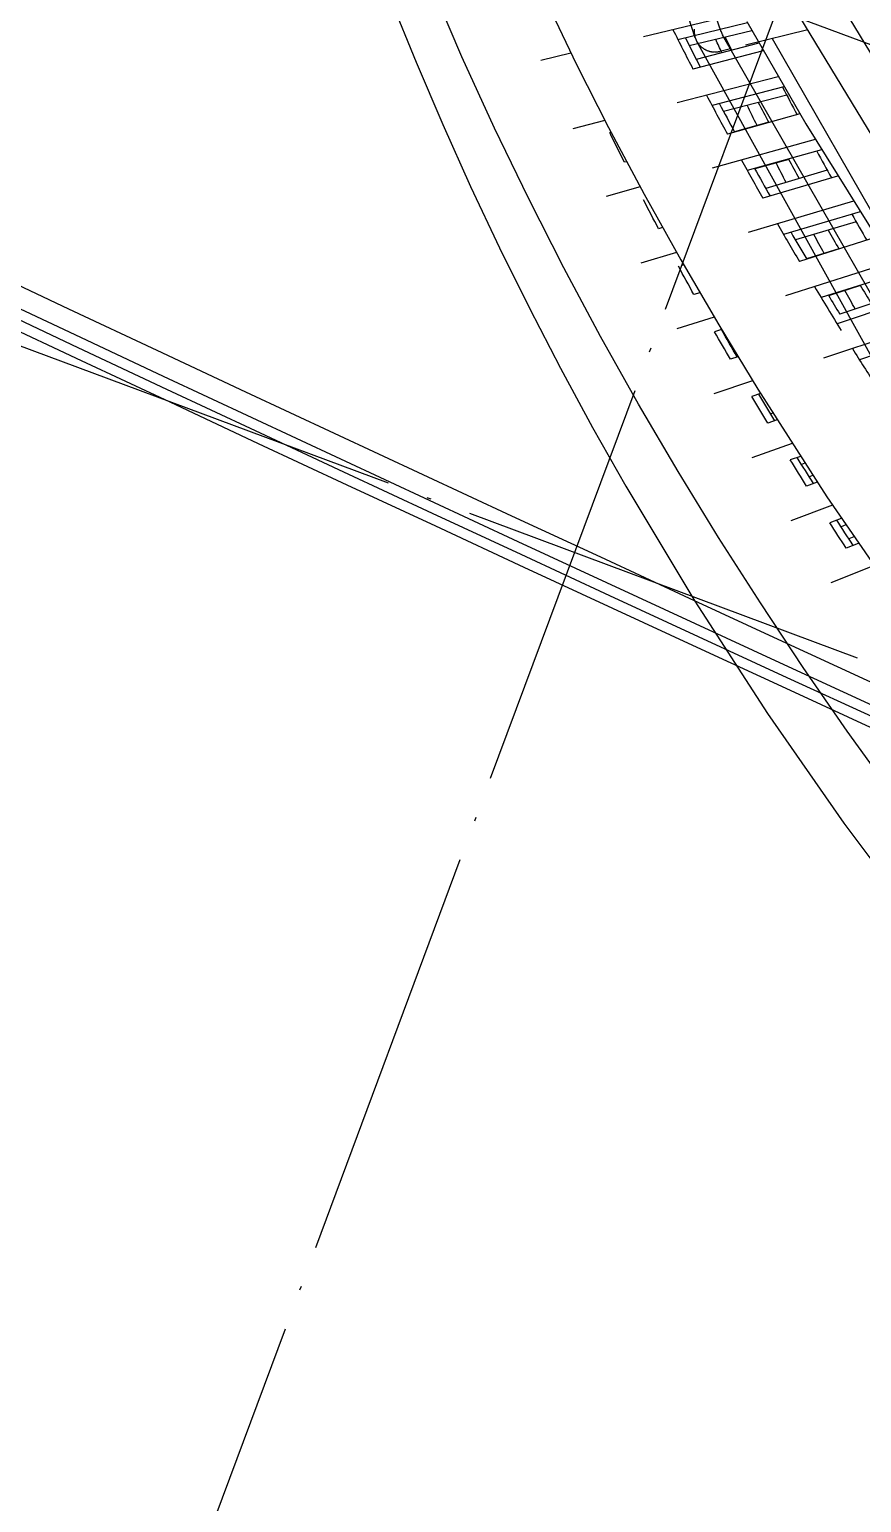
# Model space of a CAD drawing. Header units: millimetres. Extents: x 600121811 to 600690586, y 3472921280 to 3473279938.
# Drawn here: x 600355353 to 600359374, y 3473065079 to 3473072200 of the extents above; entities that cross this region are included whole.
import ezdxf

# ---------------------------------------------------------------- set-up
doc = ezdxf.new("R2010")
doc.units = ezdxf.units.MM
doc.header["$LTSCALE"] = 1000
doc.linetypes.add('AX-MALL-GIRD-200$0$DOTE', pattern=[2.42, 2, -0.2, 0.02, -0.2])
for name, color, linetype in [('AX-MALL-GIRD-200$0$A-Grid', 222, 'AX-MALL-GIRD-200$0$DOTE'), ('AX-MALL-GJ-200$0$A-Anno-Note', 241, 'CONTINUOUS'), ('AX-MALL-WALL-GJ$0$A-Detl-Patt', 8, 'CONTINUOUS'), ('AX-MALL-WALL-GJ$0$A-SEE', 254, 'CONTINUOUS'), ('AX-MALL-WALL-GJ$0$A-Wall-Fnsh', 152, 'CONTINUOUS'), ('AX-MALL-WALL-GJ$0$主梁', 30, 'CONTINUOUS')]:
    doc.layers.add(name, color=color, linetype=linetype)
doc.layers.add('AX-MALL-WALL-GJ$0$M-AUX-TO-ARCH', color=1, linetype='CONTINUOUS', plot=False)

# ---------------------------------------------------------------- blocks, each defined once
blk = doc.blocks.new('AX-MALL-GIRD-200')
at = {"layer": 'AX-MALL-GIRD-200$0$A-Grid'}
for p, q in [((600393760, 3473165698.3), (600355030.5, 3473061734.6)), ((600215588.6, 3473125707.5), (600573484.6, 3472992380.8)), ((600214611.2, 3473123083.7), (600572507.2, 3472989756.9))]:
    blk.add_line(p, q, dxfattribs=at)
blk = doc.blocks.new('AX-MALL-WALL-GJ$0$A$C5469763B')
at = {"layer": 'AX-MALL-WALL-GJ$0$A-Detl-Patt'}
for points in [[(-236483.9, 2426, 0.055992), (-115679.2, 1194.4, -0.091487), (-108806.4, 637.9, 0.199165), (-91862.7, 2851.9, -0.091487), (-85363.6, 5155.6, 0.010002), (-64059.8, 8992.3, -0.645417), (-62996.9, 7511.9), (-63092.4, 7346.4)], [(-236398.5, 2314.7, 0.055947), (-115669.1, 1094.9, -0.091487), (-108832.4, 541.4, 0.199165), (-91812.8, 2765.2, -0.091487), (-85347.9, 5056.8, 0.010002), (-64040.2, 8894.3, -0.645417), (-63083.5, 7561.9), (-63129, 7483.1), (-63042.4, 7433.1)], [(-236355.3, 2259.1, 0.055924), (-115664, 1045.2, -0.091487), (-108845.4, 493.1, 0.199165), (-91787.8, 2721.9, -0.091487), (-85340, 5007.4, 0.010002), (-64030.3, 8845.2, -0.645417), (-63126.8, 7586.9), (-63197.3, 7464.7), (-63067.4, 7389.7)], [(-236312.2, 2203.4, 0.055901), (-115658.9, 995.4, -0.091487), (-108858.4, 444.8, 0.199165), (-91762.8, 2678.6, -0.091487), (-85332.1, 4958.1, 0.010002), (-64020.5, 8796.2, -0.645417), (-63170.1, 7611.9), (-63265.6, 7446.4)]]:
    blk.add_lwpolyline(points, format="xyb", dxfattribs=at)
blk = doc.blocks.new('AX-MALL-WALL-GJ$0$fewrgerhgrhtrh')
at = {"layer": 'AX-MALL-WALL-GJ$0$主梁'}
for p, q in [((-16449.8, -8706.8), (-18328.2, -6333.6)), ((-16342.3, -8636.2), (-18272.2, -6309.1)), ((-15779.9, -8362.4), (-13670.8, -10031.1)), ((-13727.6, -10241.1), (-16010.6, -8434.9)), ((-15953, -8480.5), (-16209, -8655)), ((-16099.5, -8580.4), (-13995, -10331.9)), ((-16467.8, -8669.9), (-16467.2, -8672.2)), ((-16467.2, -8672.2), (-16466.5, -8674.5)), ((-16466.5, -8674.5), (-16465.7, -8676.9)), ((-16465.7, -8676.9), (-16464.9, -8679.2)), ((-16464.9, -8679.2), (-16464, -8681.5)), ((-16464, -8681.5), (-16463.1, -8683.8)), ((-16463.1, -8683.8), (-16462, -8686.1)), ((-16462, -8686.1), (-16461, -8688.3)), ((-14055.4, -10541.9), (-16329.3, -8649.3)), ((-16461, -8688.3), (-16459.8, -8690.6)), ((-16459.8, -8690.6), (-16458.6, -8692.8)), ((-16458.6, -8692.8), (-16457.4, -8695)), ((-16457.4, -8695), (-16456.1, -8697.2)), ((-16456.1, -8697.2), (-16454.7, -8699.4)), ((-16454.7, -8699.4), (-16453.2, -8701.5)), ((-16453.2, -8701.5), (-16451.8, -8703.6)), ((-16451.8, -8703.6), (-16450.2, -8705.6)), ((-16450.2, -8705.6), (-16448.6, -8707.7)), ((-16448.6, -8707.7), (-16446.9, -8709.7)), ((-16446.9, -8709.7), (-16445.2, -8711.6)), ((-16445.2, -8711.6), (-16443.5, -8713.5)), ((-16443.5, -8713.5), (-16441.7, -8715.3)), ((-16441.7, -8715.3), (-16439.8, -8717.1)), ((-16439.8, -8717.1), (-16437.9, -8718.9)), ((-16437.9, -8718.9), (-16436, -8720.6)), ((-14178.9, -10654.6), (-16436.5, -8720.7)), ((-16436, -8720.6), (-16434, -8722.3)), ((-16434, -8722.3), (-16432, -8723.9)), ((-16432, -8723.9), (-16429.9, -8725.4)), ((-16429.9, -8725.4), (-16427.8, -8726.9)), ((-16427.8, -8726.9), (-16425.7, -8728.3)), ((-16425.7, -8728.3), (-16423.5, -8729.7)), ((-16423.5, -8729.7), (-16421.3, -8731)), ((-16421.3, -8731), (-16419.1, -8732.2)), ((-16419.1, -8732.2), (-16416.9, -8733.4)), ((-16416.9, -8733.4), (-16414.6, -8734.6)), ((-16414.6, -8734.6), (-16412.4, -8735.6)), ((-16412.4, -8735.6), (-16410.1, -8736.6)), ((-16410.1, -8736.6), (-16407.8, -8737.6)), ((-16407.8, -8737.6), (-16405.5, -8738.5)), ((-16405.5, -8738.5), (-16403.2, -8739.3)), ((-16403.2, -8739.3), (-16400.8, -8740)), ((-16400.8, -8740), (-16398.5, -8740.7)), ((-16398.5, -8740.7), (-16396.2, -8741.4)), ((-16396.2, -8741.4), (-16393.8, -8742)), ((-16393.8, -8742), (-16391.5, -8742.5)), ((-16391.5, -8742.5), (-16389.2, -8742.9)), ((-16389.2, -8742.9), (-16386.9, -8743.3)), ((-16386.9, -8743.3), (-16384.6, -8743.7)), ((-16384.6, -8743.7), (-16382.3, -8744)), ((-16382.3, -8744), (-16380, -8744.2)), ((-16380, -8744.2), (-16377.7, -8744.4)), ((-16377.7, -8744.4), (-16375.5, -8744.5)), ((-16375.5, -8744.5), (-16373.3, -8744.6)), ((-16373.3, -8744.6), (-16371, -8744.6)), ((-16371, -8744.6), (-16367.6, -8744.5)), ((-16367.6, -8744.5), (-16364.2, -8744.4)), ((-16364.2, -8744.4), (-16362.4, -8744.2)), ((-16362.4, -8744.2), (-16360.7, -8744.1)), ((-16360.7, -8744.1), (-16358.9, -8743.8)), ((-16358.9, -8743.8), (-16357.1, -8743.6)), ((-16357.1, -8743.6), (-16355.3, -8743.3)), ((-16355.3, -8743.3), (-16353.6, -8743)), ((-16353.6, -8743), (-16351.8, -8742.7)), ((-16351.8, -8742.7), (-16350, -8742.3)), ((-16350, -8742.3), (-16348.2, -8741.9)), ((-16348.2, -8741.9), (-16346.4, -8741.5)), ((-16346.4, -8741.5), (-16344.6, -8741)), ((-16344.6, -8741), (-16342.8, -8740.5)), ((-16342.8, -8740.5), (-16341, -8740)), ((-16341, -8740), (-16339.2, -8739.4)), ((-16339.2, -8739.4), (-16337.4, -8738.8)), ((-16337.4, -8738.8), (-16335.7, -8738.1)), ((-16335.7, -8738.1), (-16333.9, -8737.4)), ((-16333.9, -8737.4), (-16332.1, -8736.7)), ((-16332.1, -8736.7), (-16330.4, -8735.9)), ((-16330.4, -8735.9), (-16328.6, -8735.1)), ((-16328.6, -8735.1), (-16326.9, -8734.2)), ((-16326.9, -8734.2), (-16325.1, -8733.4)), ((-16325.1, -8733.4), (-16323.4, -8732.5)), ((-16323.4, -8732.5), (-16321.7, -8731.5)), ((-16321.7, -8731.5), (-16320, -8730.5)), ((-16320, -8730.5), (-16318.4, -8729.5)), ((-16318.4, -8729.5), (-16316.7, -8728.4)), ((-16316.7, -8728.4), (-16315.1, -8727.3)), ((-16271.3, -8697.5), (-16315.1, -8727.3))]:
    blk.add_line(p, q, dxfattribs=at)
at = {"layer": 'AX-MALL-WALL-GJ$0$主梁', "extrusion": (0, 0, -1)}
for centre, radius, start, end in [((16341.6, -8635), 1.44, 240.00486, 300.63781), ((16263.6, -8571.2), 101, 309.02162, 319.92447), ((16327.4, -8647.3), 2.69, 314.3019, 2.95159), ((16327.8, -8647.1), 2.67, 257.00746, 305.35276), ((16448.7, -8705.9), 1.42, 278.54739, 319.27302), ((16434, -8717.8), 3.74, 311.0548, 336.25833), ((16434, -8717.8), 3.73, 285.10995, 310.12636)]:
    blk.add_arc(centre, radius, start, end, dxfattribs=at)
blk = doc.blocks.new('AX-MALL-WALL-GJ$0$edhtrhrtjy')
at = {"layer": 'AX-MALL-WALL-GJ$0$A-Wall-Fnsh'}
for p, q in [((-16279, -8474.2), (-16685.2, -8748.2)), ((-16237.3, -8509.8), (-16523.9, -8703.1)), ((-16204.6, -8537.6), (-16462.4, -8711.5)), ((-16243.2, -8504.8), (-15803.2, -8868.3)), ((-17334.4, -8606.8), (-16941, -8987)), ((-16152.1, -8581.9), (-16408.1, -8761.2)), ((-16119.4, -8609.4), (-16406.7, -8810.6)), ((-16314.8, -8611.9), (-16263.4, -8659.9)), ((-16008, -8701.9), (-16420.6, -8990.8)), ((-15964.2, -8737.9), (-16258.4, -8944)), ((-17473.4, -9145.5), (-17834.2, -8765.9)), ((-15938.2, -8770.1), (-16196.6, -8951.1)), ((-15846.5, -8833.5), (-16141, -9047.4)), ((-15803.2, -8868.3), (-15270.4, -9279.6)), ((-16986, -8944.7), (-17110.4, -9028.5)), ((-15733.9, -8923.4), (-16152.2, -9227.3)), ((-15974.1, -8923.4), (-16113.1, -9024.4)), ((-15687.9, -8959.8), (-15989.2, -9178.7)), ((-17894.1, -9003.7), (-17672.2, -9246.5)), ((-16941, -8987), (-16689.8, -9218.1)), ((-15627.7, -9042.9), (-15874.6, -9229)), ((-15820.3, -9058.8), (-15957.7, -9158.5)), ((-15570.7, -9051.4), (-15871.7, -9278.2)), ((-17206.1, -9412.6), (-17473.4, -9145.5)), ((-15457.1, -9138.8), (-15880.3, -9457.7)), ((-15408.9, -9175.5), (-15716.5, -9407.4)), ((-17672.2, -9246.5), (-17446, -9484.5)), ((-16718.2, -9192.4), (-16849.6, -9284.5)), ((-16689.8, -9218.1), (-16417, -9459.5)), ((-15409.4, -9227.4), (-15654.2, -9411.9)), ((-15292.3, -9263.3), (-15599.2, -9503.1)), ((-16550.7, -9342.3), (-16559.4, -9348.6)), ((-15177.8, -9348.2), (-15605.2, -9682.1)), ((-15443, -9378.3), (-15571.8, -9478.9)), ((-15127.3, -9385.3), (-15440.6, -9630)), ((-16933.7, -9673.6), (-17206.1, -9412.6)), ((-16446.3, -9433.9), (-16584.4, -9534.2)), ((-16417, -9459.5), (-16139.5, -9695.6)), ((-15011.6, -9469.3), (-15323.6, -9722)), ((-17446, -9484.5), (-17215.6, -9717.9)), ((-15282.3, -9509.1), (-15409.6, -9608.5)), ((-15094.1, -9483.8), (-15327.7, -9672.9)), ((-16276.3, -9580.3), (-16292.6, -9592.7)), ((-14896.5, -9551.7), (-15327.2, -9900.6)), ((-14843.6, -9589.1), (-15161.9, -9846.8)), ((-16656.1, -9928.7), (-16933.7, -9673.6)), ((-16170.9, -9669.3), (-16314.9, -9777.8)), ((-17215.6, -9717.9), (-16981.5, -9946.3)), ((-16139.5, -9695.6), (-15858.2, -9926.1)), ((-16118.5, -9713.1), (-16127, -9719.5)), ((-15998.4, -9812.3), (-16021.9, -9830.6)), ((-16981.5, -9946.3), (-16743.4, -10170.1)), ((-16373.7, -10177.9), (-16656.1, -9928.7)), ((-15892.2, -9898.6), (-16041.6, -10015.3)), ((-15837.4, -9942.7), (-15865, -9964.3)), ((-15858.2, -9926.1), (-15572.5, -10151.4)), ((-15717.4, -10038.2), (-15747.4, -10062.5)), ((-16743.4, -10170.1), (-16501.6, -10389.2)), ((-16086.8, -10421), (-16373.7, -10177.9)), ((-15610.5, -10121.9), (-15764.7, -10246.7)), ((-15553.1, -10166.4), (-15587.1, -10193.9)), ((-15572.5, -10151.4), (-15078, -10522.5)), ((-15464.4, -10234.5), (-15472.7, -10241.5)), ((-15433.4, -10258.1), (-15469.5, -10288.4)), ((-16501.6, -10389.2), (-16256.2, -10603.6)), ((-15326.1, -10339.2), (-15484.3, -10472)), ((-15266.1, -10384), (-15305.9, -10417.4)), ((-15795.4, -10658.4), (-16086.8, -10421)), ((-15234.8, -10407.3), (-15247.8, -10418.3)), ((-15177.7, -10449.5), (-15191.6, -10461.6)), ((-15146.8, -10472.2), (-15188.4, -10508.4)), ((-15078, -10522.5), (-14483.7, -10939.8)), ((-16256.2, -10603.6), (-16007.4, -10813.3)), ((-15039.1, -10550.7), (-15200.9, -10691.4)), ((-14976.6, -10595.8), (-15021.7, -10635)), ((-15499.9, -10889.8), (-15795.4, -10658.4)), ((-14945.4, -10618.3), (-14963.6, -10634.1)), ((-14889.3, -10658.2), (-14908.2, -10675.3)), ((-14857.8, -10680.6), (-14904.3, -10722.5)), ((-16007.4, -10813.3), (-15500.1, -11218.6)), ((-14749.9, -10756.5), (-14914.6, -10904.8)), ((-15200.5, -11115.4), (-15499.9, -10889.8)), ((-14897, -11335.4), (-15200.5, -11115.4)), ((-15500.1, -11218.6), (-14980.8, -11604.9)), ((-14590.3, -11549.5), (-14897, -11335.4)), ((-14980.8, -11604.9), (-14450.3, -11972.6)), ((-14280, -11757.9), (-14590.3, -11549.5)), ((-14450.3, -11972.6), (-13909.9, -12321.5))]:
    blk.add_line(p, q, dxfattribs=at)
for centre, radius, start, end in [((-4486.7, 4299.2), 17718.7, 227.03206, 227.72145), ((-4493.4, 4300.7), 17679.7, 227.25354, 227.76679), ((-4171.9, 4310.7), 17594.2, 227.89046, 228.37872), ((-4225.6, 4267.8), 17664.5, 227.96095, 228.318), ((-4198.6, 4618.4), 18148.7, 228.17896, 228.85011), ((-4208.9, 4617.4), 18105.5, 228.40526, 228.89851), ((-3875.4, 4648.2), 18043.4, 229.02296, 229.49126), ((-3963.9, 4565.1), 18060.6, 228.96063, 229.30297), ((-3862.1, 5006.7), 18662.6, 229.29464, 229.94551), ((-3871.5, 5008.5), 18622.1, 229.52478, 229.99658), ((-3620, 4950.8), 18439.4, 230.12476, 230.57539), ((-3677.5, 4903.6), 18503.9, 230.19892, 230.52505), ((-3595, 5326.9), 19079.6, 230.37654, 231.01145), ((-3600.6, 5335.2), 19046.4, 230.61167, 231.06528), ((-3408.6, 5233.5), 18929.6, 231.14509, 231.45774), ((-3249.9, 5756.4), 19630.5, 231.42899, 232.15472), ((-3294.5, 5717.4), 19536.1, 231.66715, 231.97917), ((-2962.1, 6128.7), 20101.1, 232.45006, 233.04964)]:
    blk.add_arc(centre, radius, start, end, dxfattribs=at)
at = {"layer": 'AX-MALL-WALL-GJ$0$A-Wall-Fnsh', "extrusion": (0, 0, -1)}
for centre, radius, start, end in [((4765.4, 3073.1), 16475.2, 314.45147, 314.69749), ((4544.9, 3301.7), 16792.8, 313.11049, 313.4798), ((4360.7, 3501), 17064.1, 312.06388, 312.42055), ((4470.7, 3601.2), 17715.4, 313.03035, 313.54766), ((4142.9, 3745.8), 17391.8, 310.77703, 311.11932), ((4241.8, 3849), 18052.7, 311.87706, 312.37751), ((3939.4, 3984.8), 17705.7, 309.7732, 310.10333), ((3996.6, 4125.6), 18422.4, 310.74983, 311.23319), ((3768.1, 4394), 18774.8, 309.64684, 310.11419), ((3818.4, 4364.6), 18685.8, 309.5643, 310.04277), ((3594.1, 4638.9), 19040.2, 308.48271, 308.93501), ((3538.6, 4673.7), 19136.7, 308.56903, 309.0208), ((3354, 4944.4), 19428.7, 307.42538, 307.86197), ((3298.6, 4978.2), 19524.3, 307.51519, 307.95139), ((3096.6, 5244.4), 19858.5, 306.48342, 306.90584), ((3151.3, 5212.4), 19764.7, 306.38989, 306.8126)]:
    blk.add_arc(centre, radius, start, end, dxfattribs=at)
blk = doc.blocks.new('AX-MALL-WALL-GJ')
at = {"layer": 'AX-MALL-WALL-GJ$0$A-SEE'}
blk.add_blockref('AX-MALL-GIRD-200', (0, 0), dxfattribs=at)
at = {"layer": 'AX-MALL-WALL-GJ$0$A-Wall-Fnsh', "rotation": 339.5681613092246}
blk.add_blockref('AX-MALL-WALL-GJ$0$edhtrhrtjy', (600377009.6, 3473074537.4), dxfattribs=at)
at = {"layer": 'AX-MALL-WALL-GJ$0$M-AUX-TO-ARCH', "rotation": 339.5681613092246}
blk.add_blockref('AX-MALL-WALL-GJ$0$A$C5469763B', (600557212.3, 3472995454.7), dxfattribs=at)
at = {"layer": 'AX-MALL-WALL-GJ$0$主梁', "rotation": 339.5681613092246}
blk.add_blockref('AX-MALL-WALL-GJ$0$fewrgerhgrhtrh', (600377024.3, 3473074576.6), dxfattribs=at)

msp = doc.modelspace()

# ---------------------------------------------------------------- block references
at = {"layer": 'AX-MALL-GJ-200$0$A-Anno-Note'}
msp.add_blockref('AX-MALL-WALL-GJ', (0, 0), dxfattribs=at)

doc.saveas('drawing.dxf')
